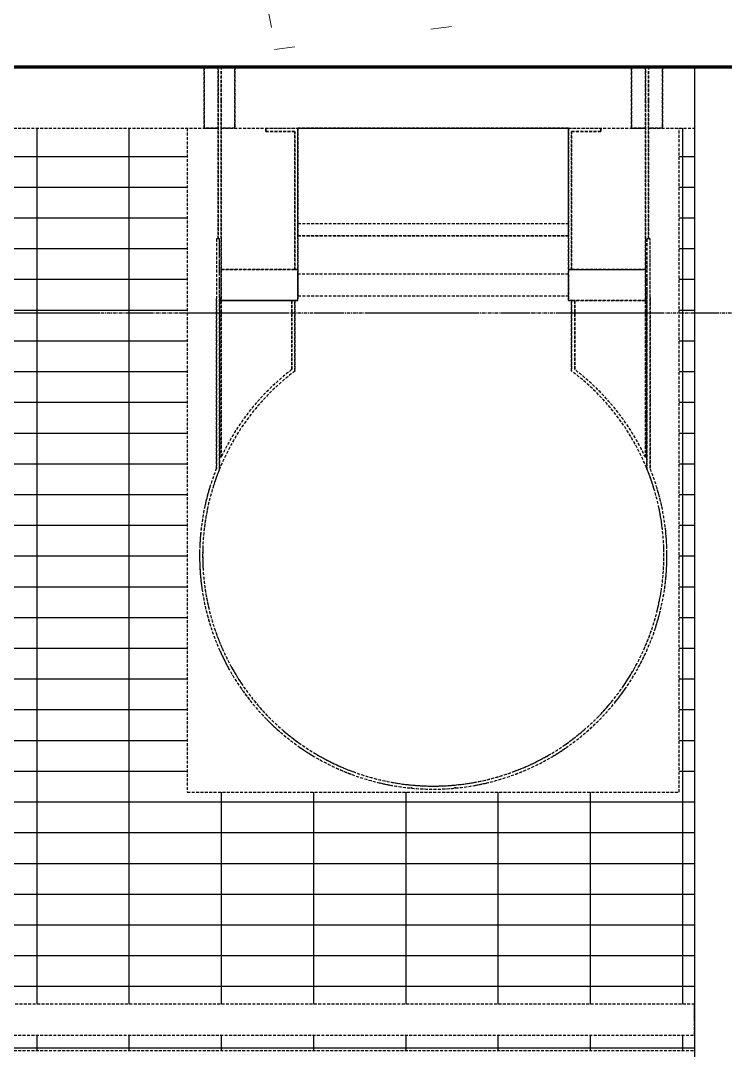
# Model space of a CAD drawing. Header units: millimetres. Extents: x -4391136 to -1798569, y -886572 to -291056.
# Drawn here: x -2552875 to -2551729, y -389711 to -388036 of the extents above; entities that cross this region are included whole.
import ezdxf
from ezdxf.enums import TextEntityAlignment as Align

# ---------------------------------------------------------------- set-up
doc = ezdxf.new("R2010")
doc.units = ezdxf.units.MM
for name, pattern in [('CENTER', [50.800000000000004, 31.75, -6.35, 6.35, -6.35]), ('TA_GL_000.70000', [1.925, 0.7, -0.175, 0.175, -0.175, 0.7]), ('Xref-C-1-PP17-AR-2214-01-B$0$DPA_Grid _ Level 100', [10, 5.5, -1.6, 1.3, -1.6]), ('Xref-C-1-PP17-AR-2214-01-B$0$Hidden', [7.143800000000001, 4.7625, -2.3813])]:
    doc.linetypes.add(name, pattern=pattern)
doc.layers.add('000 - 0_HIDE_OBJ_FRAMING_DEF_DIMS', color=250, linetype='Continuous', plot=False)
for name, color, linetype in [('000 - 0_SYM_DWG_GRID-BUBBLE_MAIN_COLOR_1', 1, 'Continuous'), ('000 - 0_SYM_DWG_GRIDLINE_MAIN_COLOR_251', 251, 'Continuous'), ('000 - GRID', 251, 'CENTER'), ('_PP-Dim', 1, 'Continuous'), ('Xref-C-1-PP17-AR-2214-01-B$0$A-DETL-MBND', 251, 'Xref-C-1-PP17-AR-2214-01-B$0$Hidden'), ('Xref-C-1-PP17-AR-2214-01-B$0$A-FLOR-E', 251, 'Continuous'), ('Xref-C-1-PP17-AR-2214-01-B$0$A-Wall', 251, 'Continuous'), ('Xref-C-1-PP17-AR-2214-01-B$0$A-WALL-PATT', 251, 'Continuous'), ('Xref-C-1-PP17-AR-2214-01-B$0$S-BEAM', 251, 'Continuous'), ('Xref-C-1-PP17-AR-2214-01-B$0$WALL-E', 251, 'Continuous')]:
    doc.layers.add(name, color=color, linetype=linetype)
doc.styles.add('Arial', font='arial.ttf', dxfattribs={"height": 1500})
doc.styles.add('TA', font='', dxfattribs={"height": 4.5})
doc.styles.get('TA').set_extended_font_data('Cordia New')

# ---------------------------------------------------------------- blocks, each defined once
blk = doc.blocks.new('*U1278')
at = {"layer": '000 - 0_SYM_DWG_GRIDLINE_MAIN_COLOR_251', "color": 0, "linetype": 'ByBlock', "ltscale": 5}
blk.add_line((29.9999999999998, 0), (-560.4999999999969, 6.311186212045594e-14), dxfattribs=at)
at = {"style": 'TA', "flags": 1}
blk.add_attdef('LOCATION', (5.999999999999999, -6.000000000000001), '', height=4.5, rotation=270, dxfattribs=at)
at = {"layer": '000 - 0_SYM_DWG_GRID-BUBBLE_MAIN_COLOR_1', "style": 'Arial'}
blk.add_attdef('GRID-HEAD', text='', height=4.000000000000001, rotation=179.999999999987, dxfattribs=at).set_placement((73.74999998541176, 0), align=Align.MIDDLE_CENTER)
blk = doc.blocks.new('W-1-PP17-ENT2_REV00_20260526-152343_LOPF_MAIN_DIMS')
at = {"layer": '000 - GRID', "linetype": 'TA_GL_000.70000', "xscale": 50.00000000000036, "yscale": 50.00000000000036, "zscale": 50.00000000000036, "rotation": 180}
blk.add_blockref('*U1278', (-26525, -5300.000000001804), dxfattribs=at)
blk = doc.blocks.new('Xref-C-1-PP17-AR-2214-01-B$0$Top Rail Type - Top Rail_Internal_-8636526-ENTRANCE 2 - LOWER ROOF FLOOR PLAN01-flat-1')
at = {"layer": 'Xref-C-1-PP17-AR-2214-01-B$0$A-DETL-MBND'}
for p, q in [((-2733717.744708749, -504848.9466707982), (-2733717.744708749, -506848.9466707982)), ((-2733668.596563089, -504848.9466707976), (-2733716.892854404, -504848.9466707976)), ((-2733716.892854404, -504848.9466707976), (-2733668.596563089, -504848.9466707976)), ((-2733667.744708749, -506848.9466707982), (-2733667.744708749, -504848.9466707982)), ((-2733667.744708746, -506848.9466707977), (-2733717.744708746, -506848.9466707977)), ((-2733716.892854404, -506848.9466707977), (-2733668.596563089, -506848.9466707977))]:
    blk.add_line(p, q, dxfattribs=at)
blk = doc.blocks.new('Xref-C-1-PP17-AR-2214-01-B$0$Railing - Post End-18926717-ENTRANCE 2 - LOWER ROOF FLOOR PLAN01-flat-1')
at = {"layer": 'Xref-C-1-PP17-AR-2214-01-B$0$A-DETL-MBND'}
for p, q in [((24.14814565703273, -49.99999999994179), (-24.14814565703273, -49.99999999994179)), ((-24.14814565703273, -49.99999999994179), (24.14814565703273, -49.99999999994179)), ((0, -49.99999999994179), (-24.14814565703273, -49.99999999994179)), ((-24.14814565703273, -49.99999999994179), (0, -49.99999999994179)), ((0, -49.99999999994179), (24.14814565703273, -49.99999999994179)), ((24.14814565703273, -49.99999999994179), (0, -49.99999999994179))]:
    blk.add_line(p, q, dxfattribs=at)
blk = doc.blocks.new('Xref-C-1-PP17-AR-2214-01-B$0$Railing - Post Start-18926715-ENTRANCE 2 - LOWER ROOF FLOOR PLAN01-flat-1')
at = {"layer": 'Xref-C-1-PP17-AR-2214-01-B$0$A-DETL-MBND'}
for p, q in [((-50.00000000325963, 49.99999999947613), (-50.00000000325963, -5.238689482212067e-10)), ((-50, 50), (-25, 50)), ((-0.8518543429672718, 50.00000000005821), (-49.14814565703273, 50.00000000005821)), ((-49.14814565703273, 50.00000000005821), (-0.8518543429672718, 50.00000000005821)), ((-25, 50), (-49.14814565703273, 50)), ((-25, 50), (0, 50)), ((-0.8518543429672718, 50), (-25, 50)), ((-3.259629011154175e-09, -5.238689482212067e-10), (-3.259629011154175e-09, 24.53157560183899))]:
    blk.add_line(p, q, dxfattribs=at)
at = {"layer": 'Xref-C-1-PP17-AR-2214-01-B$0$A-DETL-MBND', "flags": 128}
for points in [[(-50.00000000325963, 49.99999999947613), (-50.00000000325963, 48.00053329014918), (-50.00000000325963, 46.00426530098775), (-50.00000000325963, 44.0143896350055), (-50.00000000325963, 42.03408966877032), (-50.00000000325963, 40.06653345969971), (-50.00000000325963, 38.11486867809435), (-50.00000000325963, 36.18221757124411), (-50.00000000325963, 34.27167196868686), (-50.00000000325963, 32.38628833572147), (-50.00000000325963, 30.5290828840225), (-50.00000000325963, 28.70302674616687), (-50.00000000325963, 26.91104122239631), (-50.00000000325963, 25.15599310729885), (-50.00000000325963, 23.44069010339445), (-50.00000000325963, 21.76787632971536), (-50.00000000325963, 20.1402279313188), (-50.00000000325963, 18.56034879852086), (-50.00000000325963, 17.03076640085783), (-50.00000000325963, 15.55392774392385), (-50.00000000325963, 14.13219545449829), (-50.00000000325963, 12.76784400088945), (-50.00000000325963, 11.46305605449015), (-50.00000000325963, 10.21991899760906), (-50.00000000325963, 9.040421584388241), (-50.00000000325963, 7.926450759056024), (-50.00000000325963, 6.87978863727767), (-50.00000000325963, 5.902109655202366), (-50.00000000325963, 4.994977890630253), (-50.00000000325963, 4.159844560839701), (-50.00000000325963, 3.398045701091178), (-50.00000000325963, 2.710800026950892), (-50.00000000325963, 2.099206984974444), (-50.00000000325963, 1.564244993554894), (-50.00000000325963, 1.106769877660554), (-50.00000000325963, 0.7275135000236332), (-50.00000000325963, 0.4270825898856856), (-50.00000000325963, 0.2059577725594863), (-50.00000000325963, 0.06449280068045482), (-50.00000000325963, 0.002913987962529063), (-50.00000000325963, -5.238689482212067e-10)], [(-3.259629011154175e-09, -5.238689482212067e-10), (-3.259629011154175e-09, 0.03999466641107574), (-3.259629011154175e-09, 0.1599146843072958), (-3.259629011154175e-09, 0.3595682067680173), (-3.259629011154175e-09, 0.6386358306626789), (-3.259629011154175e-09, 0.9966711073648185), (-3.259629011154175e-09, 1.433101256843656), (-3.259629011154175e-09, 1.947228083910886), (-3.259629011154175e-09, 2.538229095342103), (-3.259629011154175e-09, 3.205158815544564), (-3.259629011154175e-09, 3.946950299316086), (-3.259629011154175e-09, 4.762416838435456), (-3.259629011154175e-09, 5.650253860512748), (-3.259629011154175e-09, 6.609041015559342), (-3.259629011154175e-09, 7.63724444876425), (-3.259629011154175e-09, 8.733219253947027), (-3.259629011154175e-09, 9.895212105242535), (-3.259629011154175e-09, 11.12136406189529), (-3.259629011154175e-09, 12.4097135423799), (-3.259629011154175e-09, 13.75819946243428), (-3.259629011154175e-09, 15.16466453211615), (-3.259629011154175e-09, 16.62685870740097), (-3.259629011154175e-09, 18.14244278951082), (-3.259629011154175e-09, 19.70899216725957), (-3.259629011154175e-09, 21.32400069583673), (-3.259629011154175e-09, 22.98488470603479), (-3.259629011154175e-09, 24.688987137808), (-3.259629011154175e-09, 26.4335817907704), (-3.259629011154175e-09, 28.21587768563768), (-3.259629011154175e-09, 30.03302352916216), (-3.259629011154175e-09, 31.88211227563443), (-3.259629011154175e-09, 33.76018577750074), (-3.259629011154175e-09, 35.66423951787874), (-3.259629011154175e-09, 37.59122741682222), (-3.259629011154175e-09, 39.53806670487393), (-3.259629011154175e-09, 41.50164285447681), (-3.259629011154175e-09, 43.47881456254981), (-3.259629011154175e-09, 45.4664187762537), (-3.259629011154175e-09, 47.46127575280843), (-3.259629011154175e-09, 49.46019414655166), (-3.259629011154175e-09, 49.99999999947613)]]:
    blk.add_lwpolyline(points, dxfattribs=at)
at = {"layer": 'Xref-C-1-PP17-AR-2214-01-B$0$A-DETL-MBND'}
for points in [[(-49.53475117217749, 4.800623387622181), (-49.53475117217749, 4.800623387622181, 0.04814862948996573), (-50, 0)], [(-50, 0), (-50, 0, -0.04819398129551403), (-49.53475117217749, 4.800623387622181)], [(-0.4652488278225064, 4.800623387622181), (-0.4652488278225064, 4.800623387622181, -0.04814862949265138), (0, 0)], [(0, 0), (0, 0, 0.04819398129461391), (-0.4652488278225064, 4.800623387622181)]]:
    blk.add_lwpolyline(points, format="xyb", dxfattribs=at)
for radius, start, end in [(24.99999999999933, 170.7319285677985, 270), (25.00000000000918, 180, 0), (24.99999999999932, 270, 9.847347455583941)]:
    blk.add_arc((-25, 0), radius, start, end, dxfattribs=at)
blk = doc.blocks.new('Xref-C-1-PP17-AR-2214-01-B$0$Railing - Railing-8636523-ENTRANCE 2 - LOWER ROOF FLOOR PLAN01-flat-1')
at = {"layer": 'Xref-C-1-PP17-AR-2214-01-B$0$A-DETL-MBND'}
for p, q in [((-2733717.744708749, -504848.9466707982), (-2733717.744708749, -506848.9466707982)), ((-2733716.892854404, -504848.9466707976), (-2733668.596563089, -504848.9466707976)), ((-2733668.596563089, -504848.9466707976), (-2733716.892854404, -504848.9466707976)), ((-2733667.744708749, -506848.9466707982), (-2733667.744708749, -504848.9466707982)), ((-2733716.892854404, -506848.9466707977), (-2733668.596563089, -506848.9466707977)), ((-2733668.596563089, -506848.9466707977), (-2733716.892854404, -506848.9466707977))]:
    blk.add_line(p, q, dxfattribs=at)
for name, p in [('Xref-C-1-PP17-AR-2214-01-B$0$Railing - Post End-18926717-ENTRANCE 2 - LOWER ROOF FLOOR PLAN01-flat-1', (-2733692.744708746, -504798.9466707976)), ('Xref-C-1-PP17-AR-2214-01-B$0$Railing - Post Start-18926715-ENTRANCE 2 - LOWER ROOF FLOOR PLAN01-flat-1', (-2733667.744708746, -506898.9466707977))]:
    blk.add_blockref(name, p)
blk = doc.blocks.new('Xref-C-1-PP17-AR-2214-01-B$0$DPA_GM-Cage Ladder_No RC stand - H6000-19600846-ENTRANCE 2 - LOWER ROOF FLOOR PLAN01-flat-1')
at = {"layer": 'Xref-C-1-PP17-AR-2214-01-B$0$A-DETL-MBND'}
for p, q in [((784.5333333332092, 253.3412686392548), (784.6502918563783, 252.0936116109951)), ((784.6502918563783, 252.0936116109951), (784.5333333332092, 253.3412686392548)), ((120, 247.5), (25.00000000046566, 247.5)), ((25.00000000046566, 247.5), (125, 247.5)), ((125, 247.5), (120, 247.5)), ((125, 225), (125, 247.5)), ((125, 247.5), (125, 225)), ((24.71869435440749, 225), (80, 225)), ((80, 220), (24.71869435440749, 220)), ((80, 225), (30, 225)), ((30, 220), (80, 220)), ((80, 225), (305, 225)), ((305, 225), (80, 225)), ((80, 220), (305, 220)), ((305, 220), (80, 220)), ((125, 197.5), (125, 220)), ((125, 220), (125, 197.5)), ((678.0713207274675, 227.5), (305, 227.5)), ((305, 227.5), (305, 222.5)), ((400.3939201417379, 227.5), (305, 227.5)), ((305, 222.5), (679.0434464099817, 222.5)), ((305, 222.5), (333.416984627489, 222.5)), ((305, 220), (355, 220)), ((405, 220), (305, 220)), ((341.907054296229, 222.5), (359.7362111830153, 222.5)), ((355, 220), (355, 100)), ((355, 100), (355, 220)), ((355, 220), (355, 100)), ((355, 100), (355, 220)), ((355, 220), (355, 100)), ((355, 100), (355, 220)), ((355, 220), (660.7046767794527, 220)), ((355, 220), (405, 220)), ((355, 220), (355, 100)), ((355, 95), (355, 220)), ((367.918632987421, 222.5), (382.0068731918, 222.5)), ((387.6209181449376, 222.5), (399.1751731927507, 222.5)), ((400.3939201417379, 227.5), (678.0713207274675, 227.5)), ((679.0434464099817, 222.5), (400.3939201417379, 222.5)), ((405, 100), (405, 222.5)), ((404.9999999967404, 219.9999999994179), (404.9999999967404, 222.4999999994179)), ((405, 100), (405, 222.5)), ((405, 100), (405, 220)), ((405, 220), (405, 100)), ((405, 220), (660.7046767794527, 220)), ((660.7046767794527, 220), (405, 220)), ((405, 100), (405, 220)), ((405, 220), (405, 100)), ((405, 220), (660.7046767794527, 220)), ((660.7046767794527, 220), (405, 220)), ((405, 220), (405, 100)), ((660.7046767794527, 220), (405, 220)), ((405, 220), (405, 95)), ((125, 197.5), (25.00000000046566, 197.5)), ((25.00000000046566, 197.5), (120, 197.5)), ((120, 197.5), (125, 197.5)), ((130, 147.5), (125, 147.5)), ((125, 147.5), (130, 147.5)), ((125, 95), (125, 147.5)), ((125, 95), (125, 147.5)), ((130, 147.5), (125, 147.5)), ((125, 147.5), (130, 147.5)), ((125, 95), (125, 147.5)), ((125, 95), (125, 147.5)), ((130, 147.5), (130, 100)), ((130, 100), (130, 147.5)), ((130, 147.5), (130, 100)), ((130, 100), (130, 147.5)), ((517.5103307547979, 105), (405, 105)), ((405, 105), (405, 100)), ((405, 100), (405, 105)), ((405, 105), (517.5103307547979, 105)), ((517.5103307547979, 105), (405, 105)), ((405, 105), (405, 100)), ((405, 100), (405, 105)), ((405, 105), (517.5103307547979, 105)), ((517.5103307547979, 105), (405, 105)), ((405, 105), (405, 100)), ((405, 100), (405, 105)), ((405, 105), (517.5103307547979, 105)), ((125, -345), (125, 95)), ((280, 95), (125, 95)), ((125, 95), (355, 95)), ((355, 95), (125, 95)), ((125, 95), (355, 95)), ((355, 95), (125, 95)), ((125, -345), (125, 95)), ((125, 95), (300, 95)), ((300, 95), (125, 95)), ((125, 95), (125, -345)), ((130, 100), (355, 100)), ((355, 100), (130, 100)), ((130, 100), (355, 100)), ((355, 100), (130, 100)), ((280, -345), (280, 95)), ((300, 95), (300, -345)), ((300, -345), (300, 95)), ((355, 100), (355, 95)), ((355, 100), (355, 95)), ((355, 95), (355, 100)), ((355, 100), (355, 95)), ((355, 95), (355, 100)), ((355, 95), (355, 100)), ((355, 100), (355, 95)), ((355, 95), (405, 95)), ((405, 95), (355, 95)), ((405, 95), (355, 95)), ((355, 95), (405, 95)), ((362.4999999967404, 94.99999999941792), (362.4999999967404, -345.0000000005821)), ((362.4999999967404, 94.99999999941792), (362.4999999967404, -345.0000000005821)), ((362.4999999967404, 94.99999999941792), (362.4999999967404, -345.0000000005821)), ((362.4999999967404, 94.99999999941792), (362.4999999967404, -345.0000000005821)), ((362.4999999967404, 94.99999999941792), (362.4999999967404, -345.0000000005821)), ((362.4999999967404, 94.99999999941792), (362.4999999967404, -345.0000000005821)), ((362.4999999967404, 94.99999999941792), (362.4999999967404, -345.0000000005821)), ((362.4999999967404, 94.99999999941792), (362.4999999967404, -345.0000000005821)), ((362.4999999967404, 94.99999999941792), (362.4999999967404, -345.0000000005821)), ((362.4999999967404, 94.99999999941792), (362.4999999967404, -345.0000000005821)), ((362.4999999967404, 94.99999999941792), (362.4999999967404, -345.0000000005821)), ((362.4999999967404, 94.99999999941792), (362.4999999967404, -345.0000000005821)), ((362.4999999967404, 94.99999999941792), (362.4999999967404, -345.0000000005821)), ((362.4999999967404, 94.99999999941792), (362.4999999967404, -345.0000000005821)), ((362.4999999967404, 94.99999999941792), (362.4999999967404, -345.0000000005821)), ((362.4999999967404, 94.99999999941792), (362.4999999967404, -345.0000000005821)), ((362.4999999967404, 94.99999999941792), (362.4999999967404, -345.0000000005821)), ((362.4999999967404, 94.99999999941792), (362.4999999967404, -345.0000000005821)), ((362.4999999967404, 94.99999999941792), (362.4999999967404, -345.0000000005821)), ((362.4999999967404, 94.99999999941792), (362.4999999967404, -345.0000000005821)), ((363.0962980398908, 95), (396.6348173194565, 95)), ((396.6348173194565, 95), (363.0962980398908, 95)), ((363.0962980398908, 95), (396.6348173194565, 95)), ((396.6348173194565, 95), (363.0962980398908, 95)), ((363.0962980398908, 95), (396.6348173194565, 95)), ((396.6348173194565, 95), (363.0962980398908, 95)), ((363.0962980398908, 95), (396.6348173194565, 95)), ((396.6348173194565, 95), (363.0962980398908, 95)), ((363.0962980398908, 95), (396.6348173194565, 95)), ((396.6348173194565, 95), (363.0962980398908, 95)), ((363.0962980398908, 95), (396.6348173194565, 95)), ((396.6348173194565, 95), (363.0962980398908, 95)), ((363.0962980398908, 95), (396.6348173194565, 95)), ((396.6348173194565, 95), (363.0962980398908, 95)), ((363.0962980398908, 95), (396.6348173194565, 95)), ((396.6348173194565, 95), (363.0962980398908, 95)), ((363.0962980398908, 95), (396.6348173194565, 95)), ((396.6348173194565, 95), (363.0962980398908, 95)), ((363.0962980398908, 95), (396.6348173194565, 95)), ((396.6348173194565, 95), (363.0962980398908, 95)), ((363.0962980398908, 95), (396.6348173194565, 95)), ((396.6348173194565, 95), (363.0962980398908, 95)), ((363.0962980398908, 95), (396.6348173194565, 95)), ((396.6348173194565, 95), (363.0962980398908, 95)), ((363.0962980398908, 95), (396.6348173194565, 95)), ((396.6348173194565, 95), (363.0962980398908, 95)), ((363.0962980398908, 95), (396.6348173194565, 95)), ((396.6348173194565, 95), (363.0962980398908, 95)), ((363.0962980398908, 95), (396.6348173194565, 95)), ((396.6348173194565, 95), (363.0962980398908, 95)), ((363.0962980398908, 95), (396.6348173194565, 95)), ((396.6348173194565, 95), (363.0962980398908, 95)), ((363.0962980398908, 95), (396.6348173194565, 95)), ((396.6348173194565, 95), (363.0962980398908, 95)), ((363.0962980398908, 95), (396.6348173194565, 95)), ((396.6348173194565, 95), (363.0962980398908, 95)), ((363.0962980398908, 95), (396.6348173194565, 95)), ((396.6348173194565, 95), (363.0962980398908, 95)), ((363.0962980398908, 95), (396.6348173194565, 95)), ((396.6348173194565, 95), (363.0962980398908, 95)), ((397.4999999967404, -345.0000000005821), (397.4999999967404, 94.99999999941792)), ((397.4999999967404, -345.0000000005821), (397.4999999967404, 94.99999999941792)), ((397.4999999967404, -345.0000000005821), (397.4999999967404, 94.99999999941792)), ((397.4999999967404, -345.0000000005821), (397.4999999967404, 94.99999999941792)), ((397.4999999967404, -345.0000000005821), (397.4999999967404, 94.99999999941792)), ((397.4999999967404, -345.0000000005821), (397.4999999967404, 94.99999999941792)), ((397.4999999967404, -345.0000000005821), (397.4999999967404, 94.99999999941792)), ((397.4999999967404, -345.0000000005821), (397.4999999967404, 94.99999999941792)), ((397.4999999967404, -345.0000000005821), (397.4999999967404, 94.99999999941792)), ((397.4999999967404, -345.0000000005821), (397.4999999967404, 94.99999999941792)), ((397.4999999967404, -345.0000000005821), (397.4999999967404, 94.99999999941792)), ((397.4999999967404, -345.0000000005821), (397.4999999967404, 94.99999999941792)), ((397.4999999967404, -345.0000000005821), (397.4999999967404, 94.99999999941792)), ((397.4999999967404, -345.0000000005821), (397.4999999967404, 94.99999999941792)), ((397.4999999967404, -345.0000000005821), (397.4999999967404, 94.99999999941792)), ((397.4999999967404, -345.0000000005821), (397.4999999967404, 94.99999999941792)), ((397.4999999967404, -345.0000000005821), (397.4999999967404, 94.99999999941792)), ((397.4999999967404, -345.0000000005821), (397.4999999967404, 94.99999999941792)), ((397.4999999967404, -345.0000000005821), (397.4999999967404, 94.99999999941792)), ((397.4999999967404, -345.0000000005821), (397.4999999967404, 94.99999999941792)), ((405, 100), (520, 100)), ((520, 100), (405, 100)), ((405, 100), (520, 100)), ((520, 100), (405, 100)), ((405, 100), (520, 100)), ((520, 100), (405, 100)), ((405, 95), (405, 100)), ((405, 100), (405, 95)), ((405, 95), (405, 100)), ((1198.34126863908, -89.53333333332557), (1196.854708458297, -89.67268724145833)), ((1196.854708458297, -89.67268724145833), (1198.34126863908, -89.53333333332557)), ((1196.854708458297, -160.3273127584253), (1198.34126863908, -160.4666666666162)), ((1198.34126863908, -160.4666666666162), (1196.854708458297, -160.3273127584253)), ((280, -345), (125, -345)), ((355, -345), (125, -345)), ((125, -397.5), (125, -345)), ((125, -345), (355, -345)), ((125, -397.5), (125, -345)), ((355, -345), (125, -345)), ((125, -397.5), (125, -345)), ((125, -345), (355, -345)), ((125, -397.5), (125, -345)), ((300, -345), (125, -345)), ((125, -345), (300, -345)), ((355, -350), (130, -350)), ((130, -350), (130, -397.5)), ((130, -350), (355, -350)), ((130, -397.5), (130, -350)), ((355, -350), (130, -350)), ((130, -350), (130, -397.5)), ((130, -350), (355, -350)), ((130, -397.5), (130, -350)), ((405, -345), (355, -345)), ((355, -470), (355, -345)), ((355, -345), (355, -350)), ((355, -345), (405, -345)), ((355, -350), (355, -345)), ((355, -345), (355, -350)), ((355, -350), (355, -345)), ((355, -345), (355, -350)), ((355, -350), (355, -345)), ((355, -345), (405, -345)), ((405, -345), (355, -345)), ((355, -345), (355, -350)), ((355, -350), (355, -470)), ((355, -470), (355, -350)), ((355, -350), (355, -470)), ((355, -470), (355, -350)), ((355, -350), (355, -470)), ((355, -470), (355, -350)), ((355, -350), (355, -470)), ((363.0962980398908, -345), (367.1334999296814, -345)), ((367.1334999296814, -345), (363.0962980398908, -345)), ((363.0962980398908, -345), (367.1334999296814, -345)), ((367.1334999296814, -345), (363.0962980398908, -345)), ((363.0962980398908, -345), (367.1334999296814, -345)), ((367.1334999296814, -345), (363.0962980398908, -345)), ((363.0962980398908, -345), (367.1334999296814, -345)), ((367.1334999296814, -345), (363.0962980398908, -345)), ((363.0962980398908, -345), (367.1334999296814, -345)), ((367.1334999296814, -345), (363.0962980398908, -345)), ((363.0962980398908, -345), (367.1334999296814, -345)), ((367.1334999296814, -345), (363.0962980398908, -345)), ((363.0962980398908, -345), (367.1334999296814, -345)), ((367.1334999296814, -345), (363.0962980398908, -345)), ((363.0962980398908, -345), (367.1334999296814, -345)), ((367.1334999296814, -345), (363.0962980398908, -345)), ((363.0962980398908, -345), (367.1334999296814, -345)), ((367.1334999296814, -345), (363.0962980398908, -345)), ((363.0962980398908, -345), (367.1334999296814, -345)), ((367.1334999296814, -345), (363.0962980398908, -345)), ((363.0962980398908, -345), (367.1334999296814, -345)), ((367.1334999296814, -345), (363.0962980398908, -345)), ((363.0962980398908, -345), (367.1334999296814, -345)), ((367.1334999296814, -345), (363.0962980398908, -345)), ((363.0962980398908, -345), (367.1334999296814, -345)), ((367.1334999296814, -345), (363.0962980398908, -345)), ((363.0962980398908, -345), (367.1334999296814, -345)), ((367.1334999296814, -345), (363.0962980398908, -345)), ((363.0962980398908, -345), (367.1334999296814, -345)), ((367.1334999296814, -345), (363.0962980398908, -345)), ((363.0962980398908, -345), (367.1334999296814, -345)), ((367.1334999296814, -345), (363.0962980398908, -345)), ((363.0962980398908, -345), (367.1334999296814, -345)), ((367.1334999296814, -345), (363.0962980398908, -345)), ((363.0962980398908, -345), (367.1334999296814, -345)), ((367.1334999296814, -345), (363.0962980398908, -345)), ((363.0962980398908, -345), (367.1334999296814, -345)), ((367.1334999296814, -345), (363.0962980398908, -345)), ((363.0962980398908, -345), (367.1334999296814, -345)), ((367.1334999296814, -345), (363.0962980398908, -345)), ((367.6256313291378, -345), (396.6348173194565, -345)), ((396.6348173194565, -345), (367.6256313291378, -345)), ((367.6256313291378, -345), (396.6348173194565, -345)), ((396.6348173194565, -345), (367.6256313291378, -345)), ((367.6256313291378, -345), (396.6348173194565, -345)), ((396.6348173194565, -345), (367.6256313291378, -345)), ((367.6256313291378, -345), (396.6348173194565, -345)), ((396.6348173194565, -345), (367.6256313291378, -345)), ((367.6256313291378, -345), (396.6348173194565, -345)), ((396.6348173194565, -345), (367.6256313291378, -345)), ((367.6256313291378, -345), (396.6348173194565, -345)), ((396.6348173194565, -345), (367.6256313291378, -345)), ((367.6256313291378, -345), (396.6348173194565, -345)), ((396.6348173194565, -345), (367.6256313291378, -345)), ((367.6256313291378, -345), (396.6348173194565, -345)), ((396.6348173194565, -345), (367.6256313291378, -345)), ((367.6256313291378, -345), (396.6348173194565, -345)), ((396.6348173194565, -345), (367.6256313291378, -345)), ((367.6256313291378, -345), (396.6348173194565, -345)), ((396.6348173194565, -345), (367.6256313291378, -345)), ((367.6256313291378, -345), (396.6348173194565, -345)), ((396.6348173194565, -345), (367.6256313291378, -345)), ((367.6256313291378, -345), (396.6348173194565, -345)), ((396.6348173194565, -345), (367.6256313291378, -345)), ((367.6256313291378, -345), (396.6348173194565, -345)), ((396.6348173194565, -345), (367.6256313291378, -345)), ((367.6256313291378, -345), (396.6348173194565, -345)), ((396.6348173194565, -345), (367.6256313291378, -345)), ((367.6256313291378, -345), (396.6348173194565, -345)), ((396.6348173194565, -345), (367.6256313291378, -345)), ((367.6256313291378, -345), (396.6348173194565, -345)), ((396.6348173194565, -345), (367.6256313291378, -345)), ((367.6256313291378, -345), (396.6348173194565, -345)), ((396.6348173194565, -345), (367.6256313291378, -345)), ((367.6256313291378, -345), (396.6348173194565, -345)), ((396.6348173194565, -345), (367.6256313291378, -345)), ((367.6256313291378, -345), (396.6348173194565, -345)), ((396.6348173194565, -345), (367.6256313291378, -345)), ((367.6256313291378, -345), (396.6348173194565, -345)), ((396.6348173194565, -345), (367.6256313291378, -345)), ((405, -345), (405, -470)), ((405, -350), (405, -345)), ((405, -345), (405, -350)), ((405, -350), (405, -345)), ((405, -470), (405, -350)), ((405, -350), (405, -470)), ((520, -350), (405, -350)), ((405, -350), (405, -355)), ((405, -355), (405, -350)), ((405, -350), (520, -350)), ((405, -470), (405, -350)), ((405, -350), (405, -470)), ((520, -350), (405, -350)), ((405, -350), (405, -355)), ((405, -355), (405, -350)), ((405, -350), (520, -350)), ((405, -472.5), (405, -350)), ((405, -350), (405, -470)), ((520, -350), (405, -350)), ((405, -350), (405, -355)), ((405, -355), (405, -350)), ((405, -350), (520, -350)), ((405, -472.5), (405, -350)), ((405, -355), (517.5103307547979, -355)), ((517.5103307547979, -355), (405, -355)), ((405, -355), (517.5103307547979, -355)), ((517.5103307547979, -355), (405, -355)), ((405, -355), (517.5103307547979, -355)), ((517.5103307547979, -355), (405, -355)), ((130, -397.5), (125, -397.5)), ((125, -397.5), (130, -397.5)), ((130, -397.5), (125, -397.5)), ((125, -397.5), (130, -397.5)), ((120, -447.5), (25.00000000046566, -447.5)), ((25.00000000046566, -447.5), (125, -447.5)), ((125, -447.5), (120, -447.5)), ((125, -470), (125, -447.5)), ((125, -447.5), (125, -470)), ((24.71869435440749, -470), (80, -470)), ((80, -475), (24.71869435440749, -475)), ((80, -470), (30, -470)), ((30, -475), (80, -475)), ((305, -470), (80, -470)), ((80, -470), (305, -470)), ((305, -475), (80, -475)), ((80, -475), (305, -475)), ((125, -497.5), (125, -475)), ((125, -475), (125, -497.5)), ((355, -470), (305, -470)), ((305, -470), (405, -470)), ((679.0434464099817, -472.5), (305, -472.5)), ((305, -472.5), (305, -477.5)), ((333.416984627489, -472.5), (305, -472.5)), ((305, -477.5), (678.0713207274675, -477.5)), ((305, -477.5), (400.3939201417379, -477.5)), ((359.7362111830153, -472.5), (341.907054296229, -472.5)), ((660.7046767794527, -470), (355, -470)), ((405, -470), (355, -470)), ((382.0068731918, -472.5), (367.918632987421, -472.5)), ((399.1751731927507, -472.5), (387.6209181449376, -472.5)), ((400.3939201417379, -472.5), (679.0434464099817, -472.5)), ((678.0713207274675, -477.5), (400.3939201417379, -477.5)), ((660.7046767794527, -470), (405, -470)), ((405, -470), (660.7046767794527, -470)), ((660.7046767794527, -470), (405, -470)), ((405, -470), (660.7046767794527, -470)), ((405, -470), (660.7046767794527, -470)), ((404.9999999967404, -472.5000000005821), (404.9999999967404, -470.0000000005821)), ((125, -497.5), (25.00000000046566, -497.5)), ((25.00000000046566, -497.5), (120, -497.5)), ((120, -497.5), (125, -497.5)), ((784.6502918563783, -502.0936116109369), (784.5333333332092, -503.3412686391966)), ((784.5333333332092, -503.3412686391966), (784.6502918563783, -502.0936116109369))]:
    blk.add_line(p, q, dxfattribs=at)
for centre, radius, start, end in [((820, -125), 380.0000000000003, 248.0685806827577, 111.9314193172423), ((820, -125), 380.0000000000003, 248.0685806827577, 111.9314193172423), ((820, -125), 380.0000000000001, 91.98451101440389, 96.8268939508944), ((820, -125), 380.0000000000002, 91.98451101440389, 96.8268939508944), ((820, -125), 380.0000000000001, 95.36016817981313, 96.8268939508944), ((820, -125), 380.0000000000002, 95.36016817981313, 96.8268939508944), ((820, -125), 379.9999999999999, 95.36016817981313, 96.8268939508944), ((820, -125), 380.0000000000002, 95.36016817981313, 96.8268939508944), ((820, -124.9999999999418), 380.0000000000001, 93.11852086635277, 95.35540060921474), ((820, -124.9999999999418), 380.0000000000002, 93.11852086635277, 95.35540060921474), ((820, -125), 380.0000000000001, 91.98451101440389, 93.12195460506179), ((820, -125), 380.0000000000001, 91.98451101440389, 93.12195460506179), ((820, -125), 380.0000000000001, 91.98451101440389, 93.12195460506179), ((820, -125), 380.0000000000001, 91.98451101440389, 93.12195460506179), ((820, -124.9999999999418), 380.0000000000001, 84.64459939078527, 91.09946993205189), ((820, -124.9999999999418), 380.0000000000001, 84.64459939078527, 91.09946993205189), ((820, -125), 380.0000000000002, 81.76396954026531, 86.57463597623178), ((820, -125), 380.0000000000001, 81.76396954026531, 86.57463597623178), ((820, -125), 380.0000000000002, 81.76396954026531, 84.64978378124182), ((820, -125), 380.0000000000001, 81.76396954026531, 84.64978378124182), ((820, -125), 380.0000000000002, 81.76396954026531, 84.64978378124182), ((820, -125), 380.0000000000001, 81.76396954026531, 84.64978378124182), ((820, -125), 375.0000000000003, 247.9210312052437, 112.0789687947563), ((820, -125), 375.0000000000003, 247.9210312052437, 112.0789687947563), ((820, -125), 379.9999999999999, 102.2050627559271, 107.0731241766243), ((820, -125), 380.0000000000003, 102.2050627559271, 107.0731241766243), ((820, -125), 379.9999999999999, 102.2050627559271, 107.0731241766243), ((820, -125), 380.0000000000003, 102.2050627559271, 107.0731241766243), ((820, -125), 379.9999999999999, 102.2050627559271, 107.0731241766243), ((820, -125), 380.0000000000003, 102.2050627559271, 107.0731241766243), ((820, -125), 375.0000000000003, 96.69158194745178, 102.0623111951524), ((820, -125), 375.0000000000001, 96.69158194745178, 102.0623111951524), ((820, -125), 375.0000000000002, 96.69158194745178, 102.0623111951524), ((820, -125), 375.0000000000001, 96.69158194745178, 102.0623111951524), ((820, -125), 375.0000000000002, 96.69158194745178, 102.0623111951524), ((820, -125), 375.0000000000001, 96.69158194745178, 102.0623111951524), ((820, -124.9999999999418), 375.0000000000001, 91.43164512156915, 92.45427247845149), ((820, -124.9999999999418), 375.0000000000001, 91.43164512156915, 92.45427247845149), ((820, -125), 375.0000000000002, 86.45364982955508, 91.85607500530926), ((820, -125), 375.0000000000002, 86.45364982955508, 91.85607500530926), ((820, -125), 375.0000000000002, 86.45364982955508, 91.42834775468145), ((820, -125), 375.0000000000001, 86.45364982955508, 91.42834775468145), ((820, -125), 375.0000000000001, 86.45364982955508, 91.42834775468145), ((820, -125), 375.0000000000001, 86.45364982955508, 91.42834775468145), ((820, -125), 375.0000000000001, 76.20729138988862, 81.6498399243073), ((820, -125), 375.0000000000002, 76.20729138988862, 81.6498399243073), ((820, -125), 375, 76.20729138988862, 81.6498399243073), ((820, -125), 375.0000000000002, 76.20729138988862, 81.6498399243073), ((820, -125), 375, 76.20729138988862, 81.6498399243073), ((820, -125), 375.0000000000003, 76.20729138988862, 81.6498399243073), ((820, -125), 380.0000000000003, 71.54343827964442, 76.31393949156411), ((820, -125), 379.9999999999999, 71.54343827964442, 76.31393949156411), ((820, -125), 380.0000000000003, 71.54343827964442, 76.31393949156411), ((820, -125), 379.9999999999999, 71.54343827964442, 76.31393949156411), ((820, -125), 380.0000000000003, 71.54343827964442, 76.31393949156411), ((820, -125), 380, 71.54343827964442, 76.31393949156411), ((820, -125), 379.9999999999998, 114.7839780623243, 142.7522190946124), ((820, -125), 380.0000000000005, 114.7839780623243, 142.7522190946124), ((820, -125), 379.9999999999998, 114.7839780623243, 142.7522190946124), ((820, -125), 380.0000000000005, 114.7839780623243, 142.7522190946124), ((820, -125), 379.9999999999998, 114.7839780623243, 142.7522190946124), ((820, -125), 380.0000000000005, 114.7839780623243, 142.7522190946124), ((820, -125), 375.0000000000004, 106.9234952935674, 143.1301023434838), ((820, -125), 374.9999999999999, 106.9234952935674, 143.1301023434838), ((820, -125), 375.0000000000004, 106.9234952935674, 143.1301023434838), ((820, -125), 374.9999999999999, 106.9234952935674, 143.1301023434838), ((820, -125), 375.0000000000004, 106.9234952935674, 143.1301023434838), ((820, -125), 374.9999999999999, 106.9234952935674, 143.1301023434838), ((820, -125), 374.9999999999999, 65.94861759170742, 71.44360598691709), ((820, -125), 375.0000000000003, 65.94861759170742, 71.44360598691709), ((820, -125), 374.9999999999999, 65.94861759170742, 71.44360598691709), ((820, -125), 375.0000000000004, 65.94861759170742, 71.44360598691709), ((820, -125), 374.9999999999999, 65.94861759170742, 71.44360598691709), ((820, -125), 375.0000000000003, 65.94861759170742, 71.44360598691709), ((820, -125), 380.0000000000004, 61.32291712189586, 66.04091001020953), ((820, -125), 379.9999999999998, 61.32291712189586, 66.04091001020953), ((820, -125), 380.0000000000004, 61.32291712189586, 66.04091001020953), ((820, -125), 379.9999999999999, 61.32291712189586, 66.04091001020953), ((820, -125), 380.0000000000004, 61.32291712189586, 66.04090998176507), ((820, -125), 379.9999999999999, 61.32291712189586, 66.04090998176507), ((820, -125), 374.9999999999998, 55.67091098655195, 61.23737315343332), ((820, -125), 375.0000000000003, 55.67091098655195, 61.23737315343332), ((820, -125), 374.9999999999998, 55.67091098655195, 61.23737315343332), ((820, -125), 375.0000000000004, 55.67091098655195, 61.23737315343332), ((820, -125), 374.9999999999998, 55.67091098655195, 61.23737315343332), ((820, -125), 375.0000000000003, 55.67091098655195, 61.23737315343332), ((820, -125), 380.0000000000004, 51.32706462649349, 55.74882073252002), ((820, -125), 379.9999999999998, 51.32706462649349, 55.74882073252002), ((820, -125), 380.0000000000004, 51.32706462649349, 55.74882073252002), ((820, -125), 379.9999999999998, 51.32706462649349, 55.74882073252002), ((820, -125), 380.0000000000004, 51.32706462649349, 55.74882073252002), ((820, -125), 379.9999999999998, 51.32706462649349, 55.74882073252002), ((820, -125), 374.9999999999998, 45.36148304340537, 51.03114148851928), ((820, -125), 375.0000000000003, 45.36148304340537, 51.03114148851928), ((820, -125), 374.9999999999998, 45.36148304340537, 51.03114148851928), ((820, -125), 375.0000000000003, 45.36148304340537, 51.03114148851928), ((820, -125), 374.9999999999997, 45.36148304340537, 51.03114148851928), ((820, -125), 375.0000000000003, 45.36148304340537, 51.03114148851928), ((820, -125), 380.0000000000005, 41.06165168329775, 45.42496543449718), ((820, -125), 379.9999999999998, 41.06165168329775, 45.42496543449718), ((820, -125), 380.0000000000005, 41.06165168329775, 45.42496543449718), ((820, -125), 379.9999999999998, 41.06165168329775, 45.42496543449718), ((820, -125), 380.0000000000005, 41.06165168329775, 45.42496543449718), ((820, -125), 379.9999999999998, 41.06165168329775, 45.42496543449718), ((820, -125), 374.9999999999997, 34.99314409369742, 40.82491091056234), ((820, -125), 375.0000000000005, 34.99314409369742, 40.82491091056234), ((820, -125), 374.9999999999997, 34.99314409369742, 40.82491091056234), ((820, -125), 375.0000000000004, 34.99314409369742, 40.82491091056234), ((820, -125), 374.9999999999998, 34.99314409369742, 40.82491091056234), ((820, -125), 375.0000000000003, 34.99314409369742, 40.82491091056234), ((820, -125), 380.0000000000004, 30.79623877741736, 35.04211644448458), ((820, -125), 379.9999999999998, 30.79623877741736, 35.04211644448458), ((820, -125), 380.0000000000004, 30.79623877741736, 35.04211644448458), ((820, -125), 379.9999999999998, 30.79623877741736, 35.04211644448458), ((820, -125), 380.0000000000004, 30.79623877741736, 35.04211644448458), ((820, -125), 379.9999999999998, 30.79623877741736, 35.04211644448458), ((820, -125), 374.9999999999998, 20.44715747256991, 30.6573832002955), ((820, -125), 375.0000000000003, 20.44715747256991, 30.6573832002955), ((820, -125), 374.9999999999999, 20.44715747256991, 30.6573832002955), ((820, -125), 375.0000000000003, 20.44715747256991, 30.6573832002955), ((820, -125), 374.9999999999998, 20.44715747256991, 30.6573832002955), ((820, -125), 375.0000000000003, 20.44715747256991, 30.6573832002955), ((820, -125), 380.0000000000003, 20.53082584089652, 24.52948165554428), ((820, -125), 379.9999999999998, 20.53082584089652, 24.52948165554428), ((820, -125), 380.0000000000003, 20.53082584089652, 24.52948165554428), ((820, -125), 379.9999999999999, 20.53082584089652, 24.52948165554428), ((820, -125), 380.0000000000003, 20.53082584089652, 24.52948165554428), ((820, -125), 379.9999999999999, 20.53082584089652, 24.52948165554428), ((820, -125), 374.9999999999998, 10.22357873550901, 20.37985498672909), ((820, -125), 375.0000000000002, 10.22357873550901, 20.37985498672909), ((820, -125), 374.9999999999999, 10.22357873550901, 20.37985498672909), ((820, -125), 375.0000000000002, 10.22357873550901, 20.37985498672909), ((820, -125), 374.9999999999998, 10.22357873550901, 20.37985498672909), ((820, -125), 375.0000000000002, 10.22357873550901, 20.37985498672909), ((820, -125), 380.0000000000002, 10.26541292298453, 13.62748985392432), ((820, -125), 379.9999999999999, 10.26541292298453, 13.62748985392432), ((820, -125), 380.0000000000002, 10.26541292298453, 13.62748985392432), ((820, -125), 379.9999999999999, 10.26541292298453, 13.62748985392432), ((820, -125), 380.0000000000002, 10.26541292298453, 13.62748985392432), ((820, -125), 380, 10.26541292298453, 13.62748985392432), ((820, -125), 374.9999999999999, 349.810636898377, 10.18936310162296), ((820, -125), 375.0000000000001, 349.810636898377, 10.18936310162296), ((820, -125), 375, 349.810636898377, 10.18936310162296), ((820, -125), 374.9999999999999, 349.810636898377, 10.18936310162296), ((820, -125), 374.9999999999999, 349.810636898377, 10.18936310162296), ((820, -125), 375.0000000000001, 349.810636898377, 10.18936310162296), ((820, -124.9999999999418), 380, 354.6445993883986, 5.355400611601413), ((820, -124.9999999999418), 380.0000000000001, 354.6445993883986, 5.355400611601413), ((820, -125), 375.0000000000002, 339.6201450132709, 349.776421264491), ((820, -125), 374.9999999999998, 339.6201450132709, 349.776421264491), ((820, -125), 375.0000000000003, 339.6201450132709, 349.776421264491), ((820, -125), 374.9999999999999, 339.6201450132709, 349.776421264491), ((820, -125), 375.0000000000002, 339.6201450132709, 349.776421264491), ((820, -125), 374.9999999999998, 339.6201450132709, 349.776421264491), ((820, -125), 379.9999999999999, 346.3725101460757, 349.7345870770154), ((820, -125), 380.0000000000003, 346.3725101460757, 349.7345870770154), ((820, -125), 379.9999999999999, 346.3725101460757, 349.7345870770154), ((820, -125), 380.0000000000003, 346.3725101460757, 349.7345870770154), ((820, -125), 380.0000000000001, 346.3725101460757, 349.7345870770154), ((820, -125), 380.0000000000003, 346.3725101460757, 349.7345870770154), ((820, -125), 375.0000000000003, 329.3426167997045, 339.5528425274301), ((820, -125), 374.9999999999998, 329.3426167997045, 339.5528425274301), ((820, -125), 375.0000000000003, 329.3426167997045, 339.5528425274301), ((820, -125), 374.9999999999998, 329.3426167997045, 339.5528425274301), ((820, -125), 375.0000000000003, 329.3426167997045, 339.5528425274301), ((820, -125), 374.9999999999998, 329.3426167997045, 339.5528425274301), ((820, -125), 379.9999999999998, 335.4705183444557, 339.4691741591035), ((820, -125), 380.0000000000003, 335.4705183444557, 339.4691741591035), ((820, -125), 379.9999999999999, 335.4705183444557, 339.4691741591035), ((820, -125), 380.0000000000003, 335.4705183444557, 339.4691741591035), ((820, -125), 379.9999999999999, 335.4705183444557, 339.4691741591035), ((820, -125), 380.0000000000003, 335.4705183444557, 339.4691741591035), ((820, -125), 379.9999999999998, 324.9578835555154, 329.2037612225826), ((820, -125), 380.0000000000003, 324.9578835555154, 329.2037612225826), ((820, -125), 379.9999999999998, 324.9578835555154, 329.2037612225826), ((820, -125), 380.0000000000003, 324.9578835555154, 329.2037612225826), ((820, -125), 379.9999999999998, 324.9578835555154, 329.2037612225826), ((820, -125), 380.0000000000003, 324.9578835555154, 329.2037612225826), ((820, -125), 374.9999999999999, 216.8698976565162, 253.0765047064326), ((820, -125), 375.0000000000003, 216.8698976565162, 253.0765047064326), ((820, -125), 374.9999999999999, 216.8698976565162, 253.0765047064326), ((820, -125), 375.0000000000004, 216.8698976565162, 253.0765047064326), ((820, -125), 374.9999999999999, 216.8698976565162, 253.0765047064326), ((820, -125), 375.0000000000003, 216.8698976565162, 253.0765047064326), ((820, -125), 375.0000000000004, 319.1750890894377, 325.0068559063026), ((820, -125), 374.9999999999997, 319.1750890894377, 325.0068559063026), ((820, -125), 375.0000000000005, 319.1750890894377, 325.0068559063026), ((820, -125), 374.9999999999998, 319.1750890894377, 325.0068559063026), ((820, -125), 375.0000000000005, 319.1750890894377, 325.0068559063026), ((820, -125), 374.9999999999998, 319.1750890894377, 325.0068559063026), ((820, -125), 380.0000000000004, 217.2477809053876, 245.2160219376757), ((820, -125), 379.9999999999998, 217.2477809053876, 245.2160219376757), ((820, -125), 380.0000000000004, 217.2477809053876, 245.2160219376757), ((820, -125), 379.9999999999999, 217.2477809053876, 245.2160219376757), ((820, -125), 380.0000000000004, 217.2477809053876, 245.2160219376757), ((820, -125), 379.9999999999998, 217.2477809053876, 245.2160219376757), ((820, -125), 379.9999999999997, 314.5750345655028, 318.9383483167023), ((820, -125), 380.0000000000004, 314.5750345655028, 318.9383483167023), ((820, -125), 379.9999999999998, 314.5750345655028, 318.9383483167023), ((820, -125), 380.0000000000004, 314.5750345655028, 318.9383483167023), ((820, -125), 379.9999999999999, 314.5750345655028, 318.9383483167023), ((820, -125), 380.0000000000004, 314.5750345655028, 318.9383483167023), ((820, -125), 375.0000000000004, 308.9688585114807, 314.6385169565946), ((820, -125), 374.9999999999997, 308.9688585114807, 314.6385169565946), ((820, -125), 375.0000000000005, 308.9688585114807, 314.6385169565946), ((820, -125), 374.9999999999998, 308.9688585114807, 314.6385169565946), ((820, -125), 375.0000000000005, 308.9688585114807, 314.6385169565946), ((820, -125), 374.9999999999998, 308.9688585114807, 314.6385169565946), ((820, -125), 375.0000000000005, 298.7626268465667, 304.329089013448), ((820, -125), 374.9999999999998, 298.7626268465667, 304.329089013448), ((820, -125), 375.0000000000005, 298.7626268465667, 304.329089013448), ((820, -125), 374.9999999999998, 298.7626268465667, 304.329089013448), ((820, -125), 375.0000000000005, 298.7626268465667, 304.329089013448), ((820, -125), 374.9999999999998, 298.7626268465667, 304.329089013448), ((820, -125), 379.9999999999998, 304.25117926748, 308.6729353735065), ((820, -125), 380.0000000000003, 304.25117926748, 308.6729353735065), ((820, -125), 379.9999999999998, 304.25117926748, 308.6729353735065), ((820, -125), 380.0000000000004, 304.25117926748, 308.6729353735065), ((820, -125), 379.9999999999998, 304.25117926748, 308.6729353735065), ((820, -125), 380.0000000000003, 304.25117926748, 308.6729353735065), ((820, -125), 375.0000000000004, 288.5563940130829, 294.0513824082926), ((820, -125), 374.9999999999999, 288.5563940130829, 294.0513824082926), ((820, -125), 375.0000000000004, 288.5563940130829, 294.0513824082926), ((820, -125), 374.9999999999999, 288.5563940130829, 294.0513824082926), ((820, -125), 375.0000000000003, 288.5563940130829, 294.0513824082926), ((820, -125), 374.9999999999999, 288.5563940130829, 294.0513824082926), ((820, -125), 379.9999999999999, 293.9590899897905, 298.6770828781041), ((820, -125), 380.0000000000003, 293.9590899897905, 298.6770828781041), ((820, -125), 379.9999999999999, 293.959090018235, 298.6770828781041), ((820, -125), 380.0000000000004, 293.959090018235, 298.6770828781041), ((820, -125), 379.9999999999999, 293.959090018235, 298.6770828781041), ((820, -125), 380.0000000000003, 293.959090018235, 298.6770828781041), ((820, -125), 379.9999999999999, 283.6860605084359, 288.4565617203556), ((820, -125), 380.0000000000003, 283.6860605084359, 288.4565617203556), ((820, -125), 380.0000000000001, 283.6860605084359, 288.4565617203556), ((820, -125), 380.0000000000003, 283.6860605084359, 288.4565617203556), ((820, -125), 379.9999999999999, 283.6860605084359, 288.4565617203556), ((820, -125), 380.0000000000003, 283.6860605084359, 288.4565617203556), ((820, -125), 380.0000000000002, 252.9268758233757, 257.7949372440729), ((820, -125), 379.9999999999999, 252.9268758233757, 257.7949372440729), ((820, -125), 380.0000000000003, 252.9268758233757, 257.7949372440729), ((820, -125), 380, 252.9268758233757, 257.7949372440729), ((820, -125), 380.0000000000003, 252.9268758233757, 257.7949372440729), ((820, -125), 380, 252.9268758233757, 257.7949372440729), ((820, -125), 374.9999999999999, 257.9376888048476, 263.3084180525482), ((820, -125), 375.0000000000002, 257.9376888048476, 263.3084180525482), ((820, -125), 375.0000000000001, 257.9376888048476, 263.3084180525482), ((820, -125), 375.0000000000002, 257.9376888048476, 263.3084180525482), ((820, -125), 374.9999999999999, 257.9376888048476, 263.3084180525482), ((820, -125), 375.0000000000002, 257.9376888048476, 263.3084180525482), ((820, -125), 380.0000000000002, 263.1731060491056, 264.6398318201869), ((820, -125), 380, 263.1731060491056, 264.6398318201869), ((820, -125), 380.0000000000002, 263.1731060491056, 264.6398318201869), ((820, -125), 380.0000000000001, 263.1731060491056, 264.6398318201869), ((820, -125), 380.0000000000002, 263.1731060491056, 268.0154889855961), ((820, -125), 380.0000000000001, 263.1731060491056, 268.0154889855961), ((820, -124.9999999999418), 375.0000000000001, 267.5457275215485, 268.5683548784309), ((820, -124.9999999999418), 375.0000000000002, 267.5457275215485, 268.5683548784309), ((820, -125), 375.0000000000001, 268.1439249946907, 273.5463501704449), ((820, -125), 375.0000000000001, 268.1439249946907, 273.5463501704449), ((820, -125), 375.0000000000001, 268.5716522453185, 273.5463501704449), ((820, -125), 375.0000000000001, 268.5716522453185, 273.5463501704449), ((820, -125), 375.0000000000001, 268.5716522453185, 273.5463501704449), ((820, -125), 375.0000000000001, 268.5716522453185, 273.5463501704449), ((820, -125), 380.0000000000001, 273.4253640237683, 278.2360304597347), ((820, -125), 380.0000000000002, 273.4253640237683, 278.2360304597347), ((820, -125), 380, 275.3502162187582, 278.2360304597347), ((820, -125), 380.0000000000002, 275.3502162187582, 278.2360304597347), ((820, -125), 380, 275.3502162187582, 278.2360304597347), ((820, -125), 380.0000000000002, 275.3502162187582, 278.2360304597347), ((820, -125), 375.0000000000002, 278.3501600756927, 283.7927086101114), ((820, -125), 375, 278.3501600756927, 283.7927086101114), ((820, -125), 375.0000000000003, 278.3501600756927, 283.7927086101114), ((820, -125), 375.0000000000001, 278.3501600756927, 283.7927086101114), ((820, -125), 375.0000000000003, 278.3501600756927, 283.7927086101114), ((820, -125), 375, 278.3501600756927, 283.7927086101114), ((820, -124.9999999999418), 380.0000000000002, 264.6445993907852, 266.8814791336472), ((820, -124.9999999999418), 380.0000000000001, 264.6445993907852, 266.8814791336472), ((820, -125), 380.0000000000001, 266.8780453949382, 268.0154889855961), ((820, -125), 380, 266.8780453949382, 268.0154889855961), ((820, -125), 380.0000000000002, 266.8780453949382, 268.0154889855961), ((820, -125), 380.0000000000001, 266.8780453949382, 268.0154889855961), ((820, -124.9999999999418), 380.0000000000001, 268.9005300679481, 275.3554006092148), ((820, -124.9999999999418), 380.0000000000002, 268.9005300679481, 275.3554006092148)]:
    blk.add_arc(centre, radius, start, end, dxfattribs=at)
blk = doc.blocks.new('W-1-PP17-ENT2_REV00_20260526-152612_EX_LOPF-1')
at = {"layer": 'Xref-C-1-PP17-AR-2214-01-B$0$A-DETL-MBND'}
h = blk.add_hatch(dxfattribs=at)
h.set_pattern_fill('ACET-2D-FP_27', color=256, angle=-89.99999999999999, style=0, pattern_type=2)
h.set_pattern_definition([(0, (-629997.8943292056, -2742006.663708746), (-1.722546424198833e-14, 50.00000000000001), []), (90, (-629997.8943292056, -2742006.663708746), (-150, -5.167639272596499e-14), [])])
h.paths.add_polyline_path([(-9545.00000000326, -5212.845191868546), (-9545.00000000326, -5292.510330751131), (-9496.143503633328, -5337.366359328444), (-9459.373166142032, -5383.672047338041), (-9430.000000003725, -5435.70467677532), (-9430.00000000326, -5179.999999996333), (-9545.00000000326, -5179.999999996333)], flags=16)
h.paths.add_polyline_path([(-9995.000000003725, -5134.580956430233), (-9995.000000003725, -5137.499999996333), (-9555.00000000326, -5137.499999996333), (-9555.00000000326, -4999.999999996333), (-9995.00000000326, -4999.999999996333)], flags=17)
h.paths.add_polyline_path([(-10120.00000000373, -5381.920250097348), (-10120.00000000373, -5392.503822879924), (-10120.00000000373, -5435.70467677532), (-10089.6379191787, -5381.920250097348), (-10049.67452055821, -5332.607371594815), (-10005.00000000326, -5292.510330751131), (-10005.00000000326, -5179.999999996333), (-10120.00000000373, -5179.999999996333)], flags=16)
h.paths.add_polyline_path([(-10149.39374601562, -5582.037196849065), (-10149.5624102545, -5585.643542322854), (-10146.15546526527, -5648.559505281562), (-10130.75623677252, -5713.585412252287), (-10103.43457491836, -5775.781084311253), (-10064.92861079611, -5832.452096174529), (-10016.26552318735, -5881.521218856389), (-9966.28888088977, -5917.542344579531), (-9906.003760822583, -5946.373042006104), (-9841.55865551252, -5964.045993575884), (-9775.00000000326, -5969.999999996333), (-9707.28086419357, -5963.727751995029), (-9641.729716681875, -5945.289102480339), (-9580.445138896815, -5915.188359223364), (-9525.3891205471, -5874.211231752823), (-9483.085290287156, -5830.394991980458), (-9445.939924623352, -5774.845674925542), (-9419.181494648568, -5713.322472374013), (-9403.764192979783, -5647.075836085307), (-9400.845774057787, -5576.915826051554), (-9409.695964430459, -5511.755252520146), (-9430.91112097213, -5447.013514126709), (-9460.362080828287, -5391.228679780441), (-9500.325479448773, -5339.698398438341), (-9550.00000000326, -5294.999999996333), (-9550.00000000326, -5179.999999996333), (-9555.00000000326, -5179.999999996333), (-9555.00000000326, -5172.499999996333), (-9995.000000003725, -5172.499999996333), (-9995.000000003725, -5179.999999996333), (-10000.00000000326, -5179.999999996333), (-10000.00000000326, -5294.999999996333), (-10049.67452055821, -5339.698398438341), (-10090.62683386449, -5392.503822879924), (-10121.55651146267, -5451.739452861773), (-10141.48139068997, -5515.524278670142)], flags=17)
h.paths.add_polyline_path([(-10300.00000000279, -6449.999999995867), (-10300.00000000279, -6456.408818391676), (-10300.00000000279, -6499.999999996333), (-8200.000000004657, -6499.999999996333), (-8200.000000004657, -6474.999999996333), (-10254.56458146591, -6474.1481456529), (-10265.63559139799, -6469.24461119069), (-10269.67633430939, -6465.0729588783), (-10272.14548247354, -6461.305332752934), (-10274.15626305621, -6456.408818391676), (-10275.00000000466, -6449.999999995867), (-10273.3836100488, -6441.683771622425), (-10269.42226989241, -6434.595937918464), (-10264.42334515043, -6429.825199538434), (-10260.50237205112, -6427.797450546699), (-10250.00000000466, -6425.755791620875), (-10225.11016001366, -6424.999999995867), (-8200.000000004657, -6424.999999995867), (-8200.000000004657, -4999.999999996333), (-8225.00000000326, -4999.999999996333), (-8225.00000000326, -6079.999999996333), (-9025.00000000326, -6079.999999996333), (-9025.00000000326, -4999.999999996333), (-9550.00000000326, -4999.999999996333), (-9550.00000000326, -5129.999999996333), (-9425.00000000326, -5129.999999996333), (-9425.00000000326, -5447.013514126709), (-9403.732473644428, -5515.524278670142), (-9397.906388392672, -5559.650291852246), (-9396.636905951425, -5559.999999996333), (-9395.330198109616, -5602.060230753908), (-9398.585192516446, -5647.075836085307), (-9414.003988383338, -5713.585412252287), (-9440.757274496835, -5775.781084311253), (-9478.32424767362, -5832.452096174529), (-9529.500320249703, -5884.500397533237), (-9583.711119117215, -5922.986783964152), (-9643.996239184402, -5951.488006611413), (-9708.441344494466, -5969.02149962174), (-9739.675282205455, -5971.82702666946), (-9740.00000000326, -5973.363094048633), (-9775.00000000326, -5974.999999996333), (-9810.46666667005, -5973.341268635413), (-9810.46666667005, -5971.814276391699), (-9842.719135813415, -5968.91726176074), (-9908.27028332511, -5950.863782339322), (-9969.55486111017, -5921.417533256637), (-10027.53803443722, -5878.469411469589), (-10073.03939797031, -5830.394991980458), (-10109.64508911641, -5774.845674925542), (-10136.10911444155, -5713.322472374013), (-10151.41480749054, -5647.075836085307), (-10154.03409871133, -5574.347289153433), (-10153.34126864281, -5559.533333329542), (-10152.07816924201, -5559.533333329542), (-10145.76989093004, -5511.755252520146), (-10125.00000000326, -5447.013514126709), (-10125.00000000326, -5129.999999996333), (-10000.00000000326, -5129.999999996333), (-10000.00000000326, -4999.999999996333), (-10300.00000000279, -4999.999999996333)])
at = {"layer": 'Xref-C-1-PP17-AR-2214-01-B$0$A-WALL-PATT', "lineweight": 9}
h = blk.add_hatch(dxfattribs=at)
h.set_pattern_fill('ACET-2D-FP_12', color=256, angle=-40.00000000001929, style=0, pattern_type=2)
h.set_pattern_definition([(49.99999999998066, (-8394.749623530079, -4899.999786735105), (-459.033747442358, 385.1750481771305), [76.19999999489092, -838.1999999438001]), (354.9999999999807, (-8394.749623530079, -4899.999786735105), (65.28252746094925, 746.1827033320443), [60.95999999902279, -670.5599999892506]), (100.4509999999806, (-8334.02212549001, -4905.312642071454), (-693.3830033237465, -127.8976821540858), [64.760000009727, -712.360000106997]), (46.18399999998068, (-8394.75019914424, -4696.799605079985), (-648.5724861597413, 622.3064180691725), [114.2999999805889, -1257.299999786477]), (96.63599999998067, (-8304.39000949217, -4710.813687962538), (-1050.53431868169, -122.2199233649302), [97.13999998684996, -1068.539999855349]), (351.1839999999806, (-8394.75019914424, -4696.799605079985), (172.1971373298435, 1110.274966447614), [91.43999999912084, -1005.839999990329]), (20.99999999998068, (-8293.150094295852, -4747.599906405958), (-214.7433929590627, 559.4256647136064), [76.20000000503082, -838.200000055339]), (325.9999999999807, (-8293.150094295852, -4747.599906405958), (418.8539380778092, 620.9765001013877), [60.9599999951956, -670.5599999471516]), (71.45099999998068, (-8242.61204123823, -4781.688312839309), (-668.4524659854361, 224.2969172061419), [64.75999999221385, -712.3599999143522]), (37.49999999998067, (-8394.749623530079, -4899.999786735105), (-158.7692420319073, 206.91210464295), [33.52799999703571, -628.9039999443971, 33.52799999703571, -1320.29199988327]), (37.49999999998067, (-8394.749623530079, -4899.999786735105), (-158.7692420319073, 206.91210464295), [-695.9599999384686, -647.1919999427803, 33.52799999703571, -639.571999943454]), (7.499999999980671, (-8394.749623530079, -4899.999786735105), (-47.30360575212411, 359.3065579393879), [33.52799999999587, -354.5839999999563, 33.52799999999587, -870.203999999893]), (7.499999999980671, (-8394.749623530079, -4899.999786735105), (-47.30360575212411, 359.3065579393879), [-421.6399999999481, -613.6639999999245, 33.52799999999587, -223.0119999999726]), (327.4999999999807, (-8621.318079446442, -4900.000574928301), (146.1911639366298, 229.4741615331733), [33.52800000003585, -220.4720000002358, 33.52800000003585, -1810.512000001937]), (327.4999999999807, (-8621.318079446442, -4900.000574928301), (146.1911639366298, 229.4741615331733), [-287.5280000003075, -758.9520000008117, 33.52800000003585, -1018.032000001089]), (317.4999999999807, (-8722.917848880403, -4900.000479713606), (321.0978918577311, 350.4168590595947), [33.52800000457609, -296.6720000404915, 33.52800000457609, -1239.520000169177]), (317.4999999999807, (-8722.917848880403, -4900.000479713606), (321.0978918577311, 350.4168590595947), [-363.7280000496437, -492.7600000672547, 33.52800000457609, -713.2320000973459])])
h.paths.add_polyline_path([(-12950.00000000233, -4699.999999995867), (-12950.00000000233, -4899.999999996799), (-3839.500000002328, -4899.999999996799), (-3839.500000002328, -4699.999999995867)])
at = {"layer": '000 - 0_HIDE_OBJ_FRAMING_DEF_DIMS', "linetype": 'Xref-C-1-PP17-AR-2214-01-B$0$DPA_Grid _ Level 100'}
blk.add_line((-29475.61840735516, -5299.999999999593), (7016.002662105951, -5299.999999999593), dxfattribs=at)
at = {"layer": 'Xref-C-1-PP17-AR-2214-01-B$0$A-DETL-MBND'}
for p, q in [((-8200.000000003725, -4899.999999999593), (-8200.000000003725, -4999.999999999593)), ((-9550.000000002794, -4999.999999999593), (-8975.000000002794, -4999.999999999593)), ((-9025.000000002794, -4999.999999999593), (-9025.000000002794, -6079.999999999127)), ((-8970.000000002794, -4999.999999999593), (-8280.000000002794, -4999.999999999593)), ((-8275.000000002794, -4999.999999999593), (-8200.000000003725, -4999.999999999593)), ((-8225.000000002794, -6079.999999999127), (-8225.000000002794, -4999.999999999593)), ((-9025.000000002794, -6079.999999999127), (-8225.000000002794, -6079.999999999127)), ((-10300.00000000186, -6499.999999999127), (-8200.000000003725, -6499.999999999127))]:
    blk.add_line(p, q, dxfattribs=at)
at = {"layer": 'Xref-C-1-PP17-AR-2214-01-B$0$A-FLOR-E'}
blk.add_line((-8520.000000001863, -4899.999999999593), (-10652.50000000186, -4899.999999999593), dxfattribs=at)
at = {"layer": 'Xref-C-1-PP17-AR-2214-01-B$0$A-Wall', "lineweight": 70}
blk.add_line((-10300.00000000186, -4899.999999999593), (-8100.000000004191, -4899.999999999593), dxfattribs=at)
at = {"layer": 'Xref-C-1-PP17-AR-2214-01-B$0$S-BEAM'}
for p, q in [((-10300.00000000186, -4899.999999999593), (-8200.000000003725, -4899.999999999593)), ((-8200.000000003725, -4899.999999999593), (-8200.000000003725, -9805.017639786063))]:
    blk.add_line(p, q, dxfattribs=at)
at = {"layer": 'Xref-C-1-PP17-AR-2214-01-B$0$WALL-E'}
blk.add_line((-8100.000000003725, -4899.999999999593), (-10652.50000000186, -4899.999999999593), dxfattribs=at)
at = {"rotation": 270}
for name, p in [('Xref-C-1-PP17-AR-2214-01-B$0$DPA_GM-Cage Ladder_No RC stand - H6000-19600846-ENTRANCE 2 - LOWER ROOF FLOOR PLAN01-flat-1', (-8500.000000002794, -4874.999999999593)), ('Xref-C-1-PP17-AR-2214-01-B$0$Railing - Railing-8636523-ENTRANCE 2 - LOWER ROOF FLOOR PLAN01-flat-1', (496648.9466707949, -2740142.744708746)), ('Xref-C-1-PP17-AR-2214-01-B$0$Top Rail Type - Top Rail_Internal_-8636526-ENTRANCE 2 - LOWER ROOF FLOOR PLAN01-flat-1', (496648.9466707949, -2740142.744708746))]:
    blk.add_blockref(name, p, dxfattribs=at)

msp = doc.modelspace()

# ---------------------------------------------------------------- block references
at = {"layer": '_PP-Dim'}
msp.add_blockref('W-1-PP17-ENT2_REV00_20260526-152343_LOPF_MAIN_DIMS', (-2543578.514610203, -383210.8748381315), dxfattribs=at)

# ---------------------------------------------------------------- next in the draw order: block references
msp.add_blockref('W-1-PP17-ENT2_REV00_20260526-152612_EX_LOPF-1', (-2543578.514610203, -383210.8748381315), dxfattribs=at)

doc.saveas('drawing.dxf')
